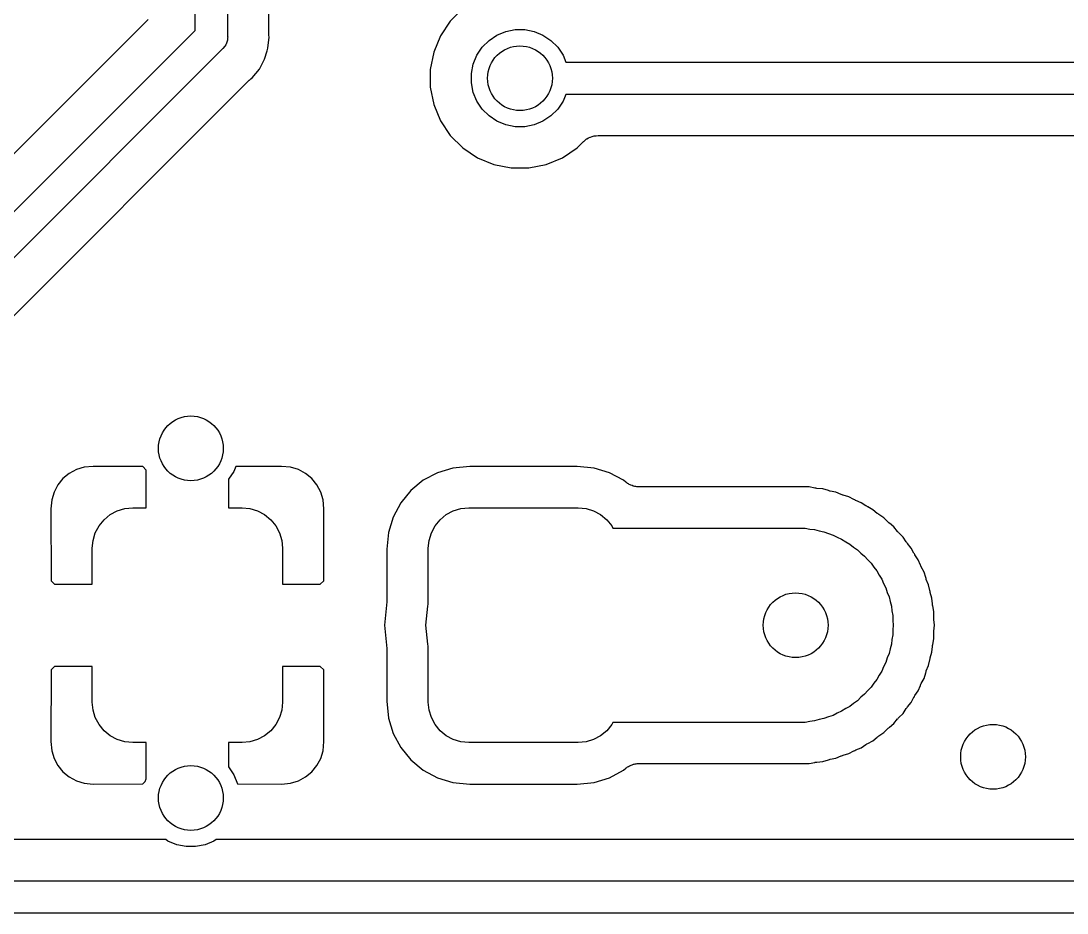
# Model space of a CAD drawing. Extents: x 49 to 143, y -158 to -38.
# Drawn here: x 96.23 to 102.69, y -85.42 to -79.91 of the extents above; entities that cross this region are included whole.
import ezdxf

# ---------------------------------------------------------------- set-up
doc = ezdxf.new("R2010")
doc.units = 0
doc.layers.add('BLACK', color=7, linetype='CONTINUOUS')

msp = doc.modelspace()

# ---------------------------------------------------------------- linework, layer by layer
at = {"layer": 'BLACK', "linetype": 'CONTINUOUS'}
for p, q in [((97.309, -79.9686), (97.309, -78.1099)), ((97.509, -78.1464), (97.509, -80.0051)), ((97.763, -79.9864), (97.763, -78.3042)), ((98.9608, -79.8337), (98.8837, -79.9108)), ((97.0178, -79.9006), (92.3466, -84.5718)), ((98.8837, -79.9108), (98.8231, -80.0016)), ((99.2265, -79.9755), (99.2845, -79.964)), ((99.2845, -79.964), (99.3435, -79.964)), ((99.3435, -79.964), (99.4015, -79.9755)), ((92.4146, -84.863), (97.309, -79.9686)), ((97.5076, -80.0296), (97.5018, -80.0485)), ((97.508, -80.0255), (97.5076, -80.0296)), ((97.509, -80.0149), (97.508, -80.0255)), ((97.509, -80.0051), (97.5095, -80.01)), ((97.5095, -80.01), (97.509, -80.0149)), ((97.509, -80.0149), (97.509, -80.0149)), ((97.7579, -80.0794), (97.7647, -80.01)), ((97.7635, -79.9917), (97.763, -79.9864)), ((97.7634, -79.9971), (97.7635, -79.9917)), ((97.7636, -79.9988), (97.7634, -79.9971)), ((97.7647, -80.01), (97.7636, -79.9988)), ((98.8231, -80.0016), (98.7813, -80.1024)), ((99.1228, -80.031), (99.1719, -79.9981)), ((99.1719, -79.9981), (99.2265, -79.9755)), ((99.4015, -79.9755), (99.4561, -79.9981)), ((99.4561, -79.9981), (99.5052, -80.031)), ((97.4762, -80.0842), (92.5302, -85.0302)), ((97.4801, -80.0811), (97.4762, -80.0842)), ((97.4925, -80.0658), (97.4801, -80.0811)), ((97.4974, -80.0568), (97.4925, -80.0658)), ((97.5018, -80.0485), (97.4974, -80.0568)), ((97.7532, -80.0948), (97.7579, -80.0794)), ((99.0481, -80.1219), (99.081, -80.0728)), ((99.081, -80.0728), (99.1228, -80.031)), ((99.5052, -80.031), (99.547, -80.0728)), ((99.547, -80.0728), (99.5799, -80.1219)), ((97.7048, -80.2076), (97.7376, -80.1461)), ((97.7376, -80.1461), (97.7532, -80.0949)), ((97.7532, -80.0949), (97.7532, -80.0948)), ((98.7813, -80.1024), (98.76, -80.2094)), ((99.0255, -80.1765), (99.0481, -80.1219)), ((99.5799, -80.1219), (99.5973, -80.164)), ((97.6605, -80.2615), (97.7048, -80.2076)), ((98.76, -80.2094), (98.76, -80.3186)), ((99.014, -80.2345), (99.0255, -80.1765)), ((99.5973, -80.164), (108.036, -80.164)), ((95.0922, -82.8274), (97.6426, -80.277)), ((97.6426, -80.277), (97.6439, -80.2758)), ((97.6439, -80.2758), (97.6481, -80.2724)), ((97.6481, -80.2724), (97.6518, -80.2687)), ((97.6518, -80.2687), (97.6605, -80.2615)), ((99.014, -80.2935), (99.014, -80.2345)), ((98.76, -80.3186), (98.7813, -80.4256)), ((99.0255, -80.3515), (99.014, -80.2935)), ((99.0481, -80.4061), (99.0255, -80.3515)), ((99.081, -80.4552), (99.0481, -80.4061)), ((99.5799, -80.4061), (99.547, -80.4552)), ((99.5973, -80.364), (99.5799, -80.4061)), ((108.072, -80.364), (99.5973, -80.364)), ((98.7813, -80.4256), (98.8231, -80.5264)), ((99.1228, -80.497), (99.081, -80.4552)), ((99.547, -80.4552), (99.5052, -80.497)), ((98.8231, -80.5264), (98.8837, -80.6172)), ((99.1719, -80.5299), (99.1228, -80.497)), ((99.2265, -80.5525), (99.1719, -80.5299)), ((99.4561, -80.5299), (99.4015, -80.5525)), ((99.5052, -80.497), (99.4561, -80.5299)), ((99.2845, -80.564), (99.2265, -80.5525)), ((99.3435, -80.564), (99.2845, -80.564)), ((99.4015, -80.5525), (99.3435, -80.564)), ((98.8837, -80.6172), (98.9608, -80.6943)), ((99.6672, -80.6943), (99.7063, -80.6552)), ((99.7063, -80.6552), (99.7066, -80.6549)), ((99.7066, -80.6549), (99.7075, -80.654)), ((99.7066, -80.6549), (99.7066, -80.6549)), ((99.7066, -80.6549), (99.7066, -80.6549)), ((99.7075, -80.654), (99.7167, -80.6466)), ((99.7167, -80.6466), (99.7258, -80.6392)), ((99.7258, -80.6392), (99.7264, -80.6389)), ((99.7264, -80.6389), (99.7269, -80.6385)), ((99.7269, -80.6385), (99.7374, -80.6331)), ((99.7374, -80.6331), (99.7477, -80.6276)), ((99.7477, -80.6276), (99.7483, -80.6274)), ((99.7483, -80.6274), (99.7489, -80.6271)), ((99.7489, -80.6271), (99.7602, -80.6238)), ((99.7602, -80.6238), (99.7714, -80.6204)), ((99.7714, -80.6204), (99.7721, -80.6204)), ((99.7721, -80.6204), (99.7727, -80.6202)), ((99.7727, -80.6202), (99.7844, -80.6191)), ((99.7844, -80.6191), (99.7961, -80.618)), ((99.7961, -80.618), (108.053, -80.618)), ((98.9608, -80.6943), (99.0516, -80.7549)), ((99.5764, -80.7549), (99.6672, -80.6943)), ((99.0516, -80.7549), (99.1524, -80.7967)), ((99.1524, -80.7967), (99.2594, -80.818)), ((99.3686, -80.818), (99.4756, -80.7967)), ((99.4756, -80.7967), (99.5764, -80.7549)), ((99.2594, -80.818), (99.3686, -80.818)), ((96.6232, -82.6669), (96.5753, -82.6814)), ((96.6789, -82.6614), (96.6232, -82.6669)), ((96.9854, -82.6629), (96.6789, -82.6614)), ((97.0065, -82.6841), (96.9854, -82.6629)), ((97.56, -82.6628), (97.5479, -82.6921)), ((97.8421, -82.6614), (97.56, -82.6628)), ((97.8978, -82.6669), (97.8421, -82.6614)), ((97.9457, -82.6814), (97.8978, -82.6669)), ((98.8994, -82.6717), (98.8047, -82.7004)), ((99.0042, -82.6614), (98.8994, -82.6717)), ((99.6668, -82.6614), (99.0042, -82.6614)), ((99.7716, -82.6717), (99.6668, -82.6614)), ((99.8663, -82.7004), (99.7716, -82.6717)), ((96.4925, -82.7367), (96.4608, -82.7754)), ((96.5312, -82.705), (96.4925, -82.7367)), ((96.5753, -82.6814), (96.5312, -82.705)), ((97.0065, -82.9172), (97.0065, -82.6841)), ((97.515, -82.7412), (97.5145, -82.7418)), ((97.5145, -82.7418), (97.5145, -82.9172)), ((97.5479, -82.6921), (97.515, -82.7412)), ((97.9898, -82.705), (97.9457, -82.6814)), ((98.0285, -82.7367), (97.9898, -82.705)), ((98.0602, -82.7754), (98.0285, -82.7367)), ((98.8047, -82.7004), (98.7173, -82.7471)), ((99.9537, -82.7471), (99.8663, -82.7004)), ((96.4608, -82.7754), (96.4372, -82.8195)), ((98.0838, -82.8195), (98.0602, -82.7754)), ((98.7173, -82.7471), (98.6407, -82.8099)), ((99.9686, -82.7594), (99.9537, -82.7471)), ((99.9732, -82.7624), (99.9686, -82.7594)), ((99.9774, -82.766), (99.9732, -82.7624)), ((99.9835, -82.7693), (99.9774, -82.766)), ((99.9892, -82.7732), (99.9835, -82.7693)), ((99.9943, -82.7753), (99.9892, -82.7732)), ((99.9992, -82.7779), (99.9943, -82.7753)), ((100.006, -82.78), (99.9992, -82.7779)), ((100.012, -82.7827), (100.006, -82.78)), ((100.018, -82.7838), (100.012, -82.7827)), ((100.023, -82.7854), (100.018, -82.7838)), ((100.03, -82.7862), (100.023, -82.7854)), ((100.036, -82.7876), (100.03, -82.7862)), ((100.042, -82.7876), (100.036, -82.7876)), ((100.047, -82.7882), (100.042, -82.7876)), ((100.049, -82.7882), (100.047, -82.7882)), ((101.1, -82.7882), (100.049, -82.7882)), ((101.135, -82.7952), (101.1, -82.7882)), ((101.14, -82.7957), (101.135, -82.7952)), ((101.146, -82.7969), (101.14, -82.7957)), ((101.147, -82.797), (101.146, -82.7969)), ((101.183, -82.8006), (101.147, -82.797)), ((101.218, -82.811), (101.183, -82.8006)), ((96.4227, -82.8674), (96.4172, -82.9232)), ((96.4372, -82.8195), (96.4227, -82.8674)), ((98.0983, -82.8674), (98.0838, -82.8195)), ((98.1038, -82.9232), (98.0983, -82.8674)), ((98.6407, -82.8099), (98.5779, -82.8865)), ((101.223, -82.812), (101.218, -82.811)), ((101.228, -82.8137), (101.223, -82.812)), ((101.23, -82.814), (101.228, -82.8137)), ((101.265, -82.821), (101.23, -82.814)), ((101.298, -82.8348), (101.265, -82.821)), ((101.303, -82.8363), (101.298, -82.8348)), ((101.308, -82.8384), (101.303, -82.8363)), ((101.31, -82.839), (101.308, -82.8384)), ((101.344, -82.8494), (101.31, -82.839)), ((101.376, -82.8663), (101.344, -82.8494)), ((101.381, -82.8684), (101.376, -82.8663)), ((101.385, -82.871), (101.381, -82.8684)), ((101.387, -82.8716), (101.385, -82.871)), ((101.42, -82.8854), (101.387, -82.8716)), ((96.4172, -82.9232), (96.4188, -83.3672)), ((96.7841, -82.9593), (96.8273, -82.9362)), ((96.8273, -82.9362), (96.8742, -82.922)), ((96.8742, -82.922), (96.923, -82.9172)), ((96.923, -82.9172), (97.0065, -82.9172)), ((97.5145, -82.9172), (97.598, -82.9172)), ((97.598, -82.9172), (97.6468, -82.922)), ((97.6468, -82.922), (97.6937, -82.9362)), ((97.6937, -82.9362), (97.7369, -82.9593)), ((98.1022, -83.3672), (98.1038, -82.9232)), ((98.5779, -82.8865), (98.5312, -82.9739)), ((98.8591, -82.9593), (98.9023, -82.9362)), ((98.9023, -82.9362), (98.9492, -82.922)), ((98.9492, -82.922), (98.998, -82.9172)), ((98.998, -82.9172), (99.673, -82.9172)), ((99.673, -82.9172), (99.7218, -82.922)), ((99.7218, -82.922), (99.7687, -82.9362)), ((99.7687, -82.9362), (99.8119, -82.9593)), ((101.45, -82.9054), (101.42, -82.8854)), ((101.455, -82.9079), (101.45, -82.9054)), ((101.459, -82.9109), (101.455, -82.9079)), ((101.461, -82.9118), (101.459, -82.9109)), ((101.493, -82.9287), (101.461, -82.9118)), ((101.52, -82.9515), (101.493, -82.9287)), ((96.7151, -83.0283), (96.7462, -82.9904)), ((96.7462, -82.9904), (96.7841, -82.9593)), ((97.7369, -82.9593), (97.7748, -82.9904)), ((97.7748, -82.9904), (97.8059, -83.0283)), ((98.5312, -82.9739), (98.5025, -83.0686)), ((98.7901, -83.0283), (98.8212, -82.9904)), ((98.8212, -82.9904), (98.8591, -82.9593)), ((99.8119, -82.9593), (99.8498, -82.9904)), ((99.8498, -82.9904), (99.8809, -83.0283)), ((101.525, -82.9544), (101.52, -82.9515)), ((101.529, -82.9579), (101.525, -82.9544)), ((101.53, -82.9589), (101.529, -82.9579)), ((101.56, -82.9789), (101.53, -82.9589)), ((101.586, -83.0043), (101.56, -82.9789)), ((96.692, -83.0715), (96.7151, -83.0283)), ((97.8059, -83.0283), (97.829, -83.0715)), ((98.767, -83.0715), (98.7901, -83.0283)), ((99.8809, -83.0283), (99.8883, -83.0422)), ((99.8883, -83.0422), (101.075, -83.0422)), ((101.075, -83.0422), (101.104, -83.048)), ((101.104, -83.048), (101.133, -83.0509)), ((101.133, -83.0509), (101.162, -83.0595)), ((101.162, -83.0595), (101.191, -83.0653)), ((101.191, -83.0653), (101.218, -83.0766)), ((101.59, -83.0077), (101.586, -83.0043)), ((101.593, -83.0115), (101.59, -83.0077)), ((101.595, -83.0126), (101.593, -83.0115)), ((101.623, -83.0354), (101.595, -83.0126)), ((101.645, -83.0632), (101.623, -83.0354)), ((101.649, -83.067), (101.645, -83.0632)), ((96.673, -83.1672), (96.6778, -83.1184)), ((96.6778, -83.1184), (96.692, -83.0715)), ((97.829, -83.0715), (97.8432, -83.1184)), ((97.8432, -83.1184), (97.848, -83.1672)), ((98.5025, -83.0686), (98.4922, -83.1734)), ((98.748, -83.1672), (98.7528, -83.1184)), ((98.7528, -83.1184), (98.767, -83.0715)), ((101.218, -83.0766), (101.247, -83.0852)), ((101.247, -83.0852), (101.273, -83.0992)), ((101.273, -83.0992), (101.3, -83.1105)), ((101.3, -83.1105), (101.325, -83.1269)), ((101.325, -83.1269), (101.351, -83.1409)), ((101.652, -83.0711), (101.649, -83.067)), ((101.654, -83.0724), (101.652, -83.0711)), ((101.679, -83.0978), (101.654, -83.0724)), ((101.699, -83.1277), (101.679, -83.0978)), ((101.702, -83.1318), (101.699, -83.1277)), ((96.673, -83.3882), (96.673, -83.1672)), ((97.848, -83.1672), (97.848, -83.3882)), ((98.4922, -83.1734), (98.4922, -83.4858)), ((98.748, -83.512), (98.748, -83.1672)), ((101.351, -83.1409), (101.374, -83.1597)), ((101.374, -83.1597), (101.398, -83.1761)), ((101.398, -83.1761), (101.419, -83.1971)), ((101.705, -83.1363), (101.702, -83.1318)), ((101.707, -83.1377), (101.705, -83.1363)), ((101.729, -83.1654), (101.707, -83.1377)), ((101.746, -83.1971), (101.729, -83.1654)), ((101.419, -83.1971), (101.442, -83.2159)), ((101.442, -83.2159), (101.461, -83.2388)), ((101.461, -83.2388), (101.482, -83.2597)), ((101.482, -83.2597), (101.498, -83.2843)), ((101.749, -83.2016), (101.746, -83.1971)), ((101.752, -83.2063), (101.749, -83.2016)), ((101.753, -83.2078), (101.752, -83.2063)), ((101.773, -83.2377), (101.753, -83.2078)), ((101.786, -83.2709), (101.773, -83.2377)), ((101.498, -83.2843), (101.517, -83.3072)), ((101.517, -83.3072), (101.531, -83.3334)), ((101.789, -83.2756), (101.786, -83.2709)), ((101.791, -83.2806), (101.789, -83.2756)), ((101.792, -83.2821), (101.791, -83.2806)), ((101.809, -83.3138), (101.792, -83.2821)), ((101.819, -83.3482), (101.809, -83.3138)), ((96.4188, -83.3672), (96.4399, -83.3882)), ((96.4399, -83.3882), (96.673, -83.3882)), ((97.848, -83.3882), (98.0811, -83.3882)), ((98.0811, -83.3882), (98.1022, -83.3672)), ((101.531, -83.3334), (101.548, -83.358)), ((101.548, -83.358), (101.559, -83.3854)), ((101.559, -83.3854), (101.573, -83.4115)), ((101.821, -83.3531), (101.819, -83.3482)), ((101.823, -83.3583), (101.821, -83.3531)), ((101.823, -83.3599), (101.823, -83.3583)), ((101.837, -83.3931), (101.823, -83.3599)), ((101.573, -83.4115), (101.581, -83.4398)), ((101.581, -83.4398), (101.593, -83.4672)), ((101.844, -83.4283), (101.837, -83.3931)), ((101.846, -83.4335), (101.844, -83.4283)), ((101.847, -83.4387), (101.846, -83.4335)), ((101.847, -83.4404), (101.847, -83.4387)), ((101.857, -83.4748), (101.847, -83.4404)), ((98.4915, -83.4983), (98.4774, -83.6422)), ((98.4921, -83.4876), (98.4915, -83.4929)), ((98.4915, -83.4929), (98.4915, -83.4983)), ((98.4922, -83.4858), (98.4921, -83.4876)), ((98.7442, -83.5246), (98.748, -83.512)), ((101.593, -83.4672), (101.599, -83.4962)), ((101.599, -83.4962), (101.607, -83.5246)), ((101.861, -83.5105), (101.857, -83.4748)), ((101.862, -83.5158), (101.861, -83.5105)), ((101.862, -83.5211), (101.862, -83.5158)), ((98.7326, -83.6422), (98.7442, -83.5246)), ((101.607, -83.5246), (101.61, -83.5541)), ((101.61, -83.5541), (101.616, -83.5831)), ((101.863, -83.5229), (101.862, -83.5211)), ((101.87, -83.5581), (101.863, -83.5229)), ((101.87, -83.594), (101.87, -83.5581)), ((98.4774, -83.6422), (98.4915, -83.7861)), ((98.7442, -83.7598), (98.7326, -83.6422)), ((101.616, -83.5831), (101.616, -83.6127)), ((101.616, -83.6127), (101.619, -83.6422)), ((101.619, -83.6422), (101.616, -83.6717)), ((101.87, -83.5993), (101.87, -83.594)), ((101.87, -83.6047), (101.87, -83.5993)), ((101.87, -83.6065), (101.87, -83.6047)), ((101.874, -83.6422), (101.87, -83.6065)), ((101.87, -83.6779), (101.874, -83.6422)), ((101.616, -83.7013), (101.61, -83.7303)), ((101.616, -83.6717), (101.616, -83.7013)), ((101.87, -83.6833), (101.87, -83.6779)), ((101.87, -83.6886), (101.87, -83.6833)), ((101.87, -83.6904), (101.87, -83.6886)), ((101.87, -83.7263), (101.87, -83.6904)), ((98.748, -83.7724), (98.7442, -83.7598)), ((98.748, -84.1172), (98.748, -83.7724)), ((101.607, -83.7598), (101.599, -83.7882)), ((101.61, -83.7303), (101.607, -83.7598)), ((101.857, -83.8096), (101.861, -83.7739)), ((101.861, -83.7721), (101.862, -83.7669)), ((101.861, -83.7739), (101.861, -83.7721)), ((101.862, -83.7669), (101.863, -83.7615)), ((101.863, -83.7615), (101.87, -83.7263)), ((98.4915, -83.7861), (98.4917, -83.7879)), ((98.4917, -83.7879), (98.4916, -83.7933)), ((98.4916, -83.7933), (98.4922, -83.7986)), ((98.4922, -83.7986), (98.4922, -84.111)), ((101.593, -83.8172), (101.581, -83.8446)), ((101.599, -83.7882), (101.593, -83.8172)), ((101.847, -83.844), (101.857, -83.8096)), ((96.4399, -83.8962), (96.4188, -83.9172)), ((96.673, -83.8962), (96.4399, -83.8962)), ((96.673, -84.1172), (96.673, -83.8962)), ((97.848, -83.8962), (97.848, -84.1172)), ((98.0811, -83.8962), (97.848, -83.8962)), ((98.1022, -83.9172), (98.0811, -83.8962)), ((101.559, -83.899), (101.548, -83.9264)), ((101.573, -83.8729), (101.559, -83.899)), ((101.581, -83.8446), (101.573, -83.8729)), ((101.823, -83.9245), (101.837, -83.8913)), ((101.837, -83.8913), (101.844, -83.8561)), ((101.844, -83.8543), (101.846, -83.8492)), ((101.844, -83.8561), (101.844, -83.8543)), ((101.846, -83.8492), (101.847, -83.844)), ((96.4188, -83.9172), (96.4172, -84.3612)), ((98.1038, -84.3612), (98.1022, -83.9172)), ((101.531, -83.951), (101.517, -83.9772)), ((101.548, -83.9264), (101.531, -83.951)), ((101.809, -83.9706), (101.819, -83.9362)), ((101.819, -83.9362), (101.82, -83.9345)), ((101.82, -83.9345), (101.822, -83.9296)), ((101.822, -83.9296), (101.823, -83.9245)), ((101.482, -84.0247), (101.461, -84.0456)), ((101.498, -84.0001), (101.482, -84.0247)), ((101.517, -83.9772), (101.498, -84.0001)), ((101.773, -84.0467), (101.786, -84.0135)), ((101.786, -84.0135), (101.787, -84.0119)), ((101.787, -84.0119), (101.79, -84.0072)), ((101.79, -84.0072), (101.792, -84.0023)), ((101.792, -84.0023), (101.809, -83.9706)), ((101.419, -84.0873), (101.398, -84.1082)), ((101.442, -84.0685), (101.419, -84.0873)), ((101.461, -84.0456), (101.442, -84.0685)), ((101.729, -84.119), (101.746, -84.0873)), ((101.746, -84.0873), (101.747, -84.0857)), ((101.747, -84.0857), (101.75, -84.0813)), ((101.75, -84.0813), (101.753, -84.0766)), ((101.753, -84.0766), (101.773, -84.0467)), ((96.6778, -84.166), (96.673, -84.1172)), ((97.848, -84.1172), (97.8432, -84.166)), ((98.4922, -84.111), (98.5025, -84.2158)), ((98.7528, -84.166), (98.748, -84.1172)), ((101.325, -84.1575), (101.3, -84.1739)), ((101.351, -84.1435), (101.325, -84.1575)), ((101.374, -84.1247), (101.351, -84.1435)), ((101.398, -84.1082), (101.374, -84.1247)), ((101.679, -84.1866), (101.699, -84.1567)), ((101.699, -84.1567), (101.7, -84.1553)), ((101.7, -84.1553), (101.704, -84.1512)), ((101.704, -84.1512), (101.707, -84.1467)), ((101.707, -84.1467), (101.729, -84.119)), ((96.692, -84.2129), (96.6778, -84.166)), ((96.7151, -84.2561), (96.692, -84.2129)), ((97.829, -84.2129), (97.8059, -84.2561)), ((97.8432, -84.166), (97.829, -84.2129)), ((98.5025, -84.2158), (98.5312, -84.3105)), ((98.767, -84.2129), (98.7528, -84.166)), ((98.7901, -84.2561), (98.767, -84.2129)), ((101.162, -84.2249), (101.133, -84.2335)), ((101.191, -84.2191), (101.162, -84.2249)), ((101.218, -84.2078), (101.191, -84.2191)), ((101.247, -84.1992), (101.218, -84.2078)), ((101.273, -84.1852), (101.247, -84.1992)), ((101.3, -84.1739), (101.273, -84.1852)), ((101.623, -84.249), (101.645, -84.2212)), ((101.645, -84.2212), (101.647, -84.2199)), ((101.647, -84.2199), (101.65, -84.2161)), ((101.65, -84.2161), (101.654, -84.212)), ((101.654, -84.212), (101.679, -84.1866)), ((96.7462, -84.294), (96.7151, -84.2561)), ((97.8059, -84.2561), (97.7748, -84.294)), ((98.8212, -84.294), (98.7901, -84.2561)), ((99.8809, -84.2561), (99.8498, -84.294)), ((99.8883, -84.2422), (99.8809, -84.2561)), ((101.075, -84.2422), (99.8883, -84.2422)), ((101.104, -84.2364), (101.075, -84.2422)), ((101.133, -84.2335), (101.104, -84.2364)), ((101.56, -84.3055), (101.586, -84.2801)), ((101.586, -84.2801), (101.587, -84.2789)), ((101.587, -84.2789), (101.591, -84.2756)), ((101.591, -84.2756), (101.595, -84.2718)), ((101.595, -84.2718), (101.623, -84.249)), ((96.7841, -84.3251), (96.7462, -84.294)), ((96.8273, -84.3482), (96.7841, -84.3251)), ((96.8742, -84.3624), (96.8273, -84.3482)), ((97.6937, -84.3482), (97.6468, -84.3624)), ((97.7369, -84.3251), (97.6937, -84.3482)), ((97.7748, -84.294), (97.7369, -84.3251)), ((98.5312, -84.3105), (98.5779, -84.3979)), ((98.8591, -84.3251), (98.8212, -84.294)), ((98.9023, -84.3482), (98.8591, -84.3251)), ((98.9492, -84.3624), (98.9023, -84.3482)), ((99.7687, -84.3482), (99.7218, -84.3624)), ((99.8119, -84.3251), (99.7687, -84.3482)), ((99.8498, -84.294), (99.8119, -84.3251)), ((101.461, -84.3726), (101.493, -84.3557)), ((101.493, -84.3557), (101.52, -84.3329)), ((101.52, -84.3329), (101.522, -84.3318)), ((101.522, -84.3318), (101.526, -84.3289)), ((101.526, -84.3289), (101.53, -84.3255)), ((101.53, -84.3255), (101.56, -84.3055)), ((96.4172, -84.3612), (96.4227, -84.417)), ((96.4227, -84.417), (96.4372, -84.4649)), ((96.923, -84.3672), (96.8742, -84.3624)), ((97.0065, -84.3672), (96.923, -84.3672)), ((97.0065, -84.5902), (97.0065, -84.3672)), ((97.598, -84.3672), (97.5145, -84.3672)), ((97.5145, -84.3672), (97.5145, -84.5172)), ((97.6468, -84.3624), (97.598, -84.3672)), ((98.0838, -84.4649), (98.0983, -84.417)), ((98.0983, -84.417), (98.1038, -84.3612)), ((98.5779, -84.3979), (98.6407, -84.4745)), ((98.998, -84.3672), (98.9492, -84.3624)), ((99.673, -84.3672), (98.998, -84.3672)), ((99.7218, -84.3624), (99.673, -84.3672)), ((101.344, -84.435), (101.376, -84.4181)), ((101.376, -84.4181), (101.377, -84.4173)), ((101.377, -84.4173), (101.382, -84.4153)), ((101.382, -84.4153), (101.387, -84.4128)), ((101.387, -84.4128), (101.42, -84.399)), ((101.42, -84.399), (101.45, -84.379)), ((101.45, -84.379), (101.452, -84.3781)), ((101.452, -84.3781), (101.456, -84.3756)), ((101.456, -84.3756), (101.461, -84.3726)), ((96.4372, -84.4649), (96.4608, -84.509)), ((98.0602, -84.509), (98.0838, -84.4649)), ((98.6407, -84.4745), (98.7173, -84.5373)), ((101.147, -84.4874), (101.183, -84.4838)), ((101.183, -84.4838), (101.218, -84.4734)), ((101.218, -84.4734), (101.219, -84.4729)), ((101.219, -84.4729), (101.225, -84.4719)), ((101.225, -84.4719), (101.23, -84.4704)), ((101.23, -84.4704), (101.265, -84.4634)), ((101.265, -84.4634), (101.298, -84.4496)), ((101.298, -84.4496), (101.3, -84.449)), ((101.3, -84.449), (101.305, -84.4475)), ((101.305, -84.4475), (101.31, -84.4454)), ((101.31, -84.4454), (101.344, -84.435)), ((96.4608, -84.509), (96.4925, -84.5477)), ((96.4925, -84.5477), (96.5312, -84.5794)), ((97.5145, -84.5172), (97.515, -84.5178)), ((97.515, -84.5178), (97.5479, -84.5669)), ((97.9898, -84.5794), (98.0285, -84.5477)), ((98.0285, -84.5477), (98.0602, -84.509)), ((98.7173, -84.5373), (98.8047, -84.584)), ((99.8663, -84.584), (99.9537, -84.5373)), ((99.9537, -84.5373), (99.9686, -84.525)), ((99.9686, -84.525), (99.97, -84.5239)), ((99.97, -84.5239), (99.9746, -84.5209)), ((99.9746, -84.5209), (99.9789, -84.5174)), ((99.9789, -84.5174), (99.985, -84.5142)), ((99.985, -84.5142), (99.9908, -84.5104)), ((99.9908, -84.5104), (99.9959, -84.5084)), ((99.9959, -84.5084), (100.001, -84.5058)), ((100.001, -84.5058), (100.007, -84.5038)), ((100.007, -84.5038), (100.014, -84.5012)), ((100.014, -84.5012), (100.019, -84.5002)), ((100.019, -84.5002), (100.025, -84.4986)), ((100.025, -84.4986), (100.031, -84.4979)), ((100.031, -84.4979), (100.038, -84.4967)), ((100.038, -84.4967), (100.044, -84.4967)), ((100.044, -84.4967), (100.049, -84.4962)), ((100.049, -84.4962), (101.1, -84.4962)), ((101.1, -84.4962), (101.135, -84.4892)), ((101.135, -84.4892), (101.137, -84.4889)), ((101.137, -84.4889), (101.142, -84.4884)), ((101.142, -84.4884), (101.147, -84.4874)), ((96.5312, -84.5794), (96.5753, -84.603)), ((96.5753, -84.603), (96.6232, -84.6175)), ((96.9854, -84.6215), (96.9993, -84.6075)), ((96.9993, -84.6075), (97.0065, -84.5902)), ((97.5479, -84.5669), (97.5705, -84.6215)), ((97.8978, -84.6175), (97.9457, -84.603)), ((97.9457, -84.603), (97.9898, -84.5794)), ((98.8047, -84.584), (98.8994, -84.6127)), ((98.8994, -84.6127), (99.0042, -84.623)), ((99.6668, -84.623), (99.7716, -84.6127)), ((99.7716, -84.6127), (99.8663, -84.584)), ((96.6232, -84.6175), (96.6789, -84.623)), ((96.6789, -84.623), (96.9854, -84.6215)), ((97.5705, -84.6215), (97.5705, -84.6216)), ((97.5705, -84.6216), (97.8421, -84.623)), ((97.8421, -84.623), (97.8978, -84.6175)), ((99.0042, -84.623), (99.6668, -84.623)), ((97.1266, -84.966), (95.3408, -84.966)), ((97.1399, -84.9749), (97.1266, -84.966)), ((97.1945, -84.9975), (97.1399, -84.9749)), ((97.2525, -85.009), (97.1945, -84.9975)), ((97.3695, -84.9975), (97.3115, -85.009)), ((97.4241, -84.9749), (97.3695, -84.9975)), ((97.4374, -84.966), (97.4241, -84.9749)), ((104.606, -84.966), (97.4374, -84.966)), ((97.3115, -85.009), (97.2525, -85.009)), ((95.3221, -85.22), (120.965, -85.22)), ((120.965, -85.42), (95.3586, -85.42))]:
    msp.add_line(p, q, dxfattribs=at)
at = {"layer": 'BLACK'}
for centre in [(99.314, -80.264), (97.282, -82.55), (101.016, -83.6422), (102.235, -84.455), (97.282, -84.709)]:
    msp.add_circle(centre, 0.2, dxfattribs=at)

doc.saveas('drawing.dxf')
